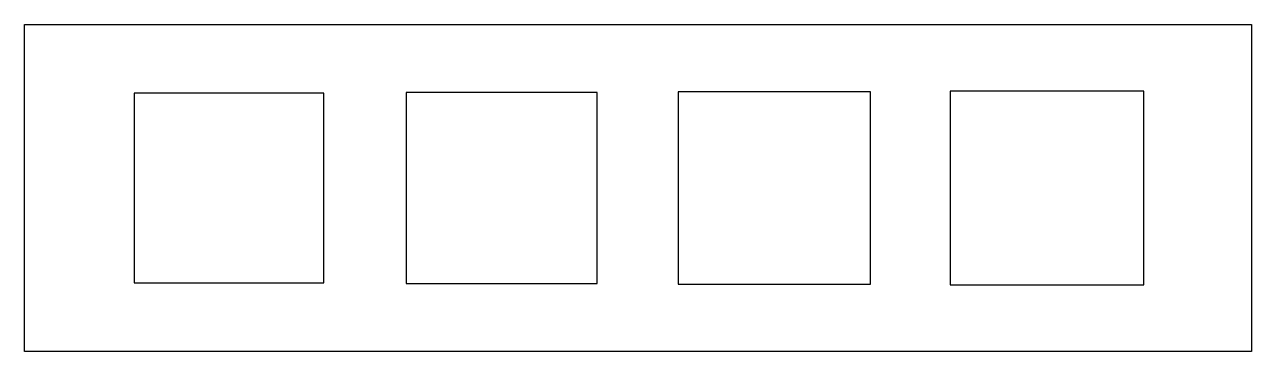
# Model space of a CAD drawing. Header units: millimetres. Extents: x -45 to 45, y -12 to 12.
import ezdxf

# ---------------------------------------------------------------- set-up
doc = ezdxf.new("R2010")
doc.units = ezdxf.units.MM

msp = doc.modelspace()

# ---------------------------------------------------------------- linework, layer by layer
for points in [[(45, -12), (-45, -12), (-45, 12), (45, 12)], [(-23.05, -6.95), (-23.05, 6.95), (-36.95, 6.95), (-36.95, -6.95)], [(-17, -7), (-3, -7), (-3, 7), (-17, 7)], [(2.95, 7.05), (2.95, -7.05), (17.05, -7.05), (17.05, 7.05)], [(37.1, 7.1), (22.9, 7.1), (22.9, -7.1), (37.1, -7.1)]]:
    msp.add_lwpolyline(points, close=True)

doc.saveas('drawing.dxf')
